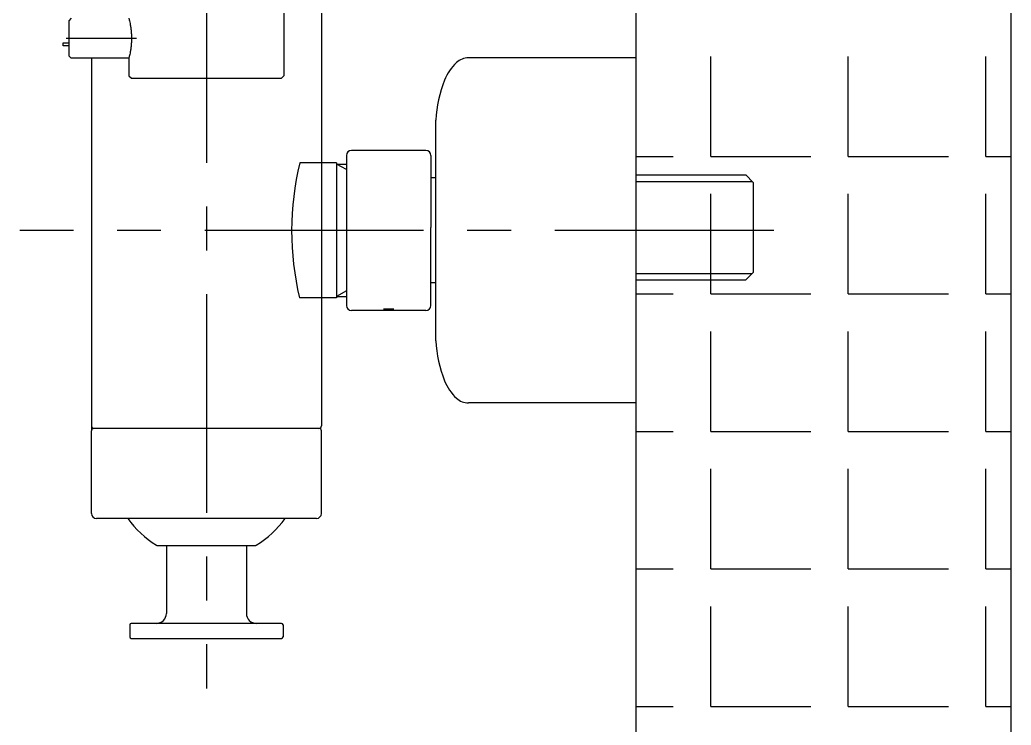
# Model space of a CAD drawing. Extents: x -5853 to -5433, y -3863 to -3269.
# Drawn here: x -5546.87 to -5507.23, y -3442.03 to -3413.81 of the extents above; entities that cross this region are included whole.
import ezdxf

# ---------------------------------------------------------------- set-up
doc = ezdxf.new("R2010")
doc.units = 0
doc.header["$LTSCALE"] = 7
doc.linetypes.add('CENTER', pattern=[2, 1.25, -0.25, 0.25, -0.25])
doc.layers.get('0').update_dxf_attribs({"color": 2, "linetype": 'CONTINUOUS'})
for name, color, linetype in [('CL', 1, 'CENTER'), ('D', 2, 'CONTINUOUS'), ('DWG', 7, 'CONTINUOUS'), ('HT', 3, 'CONTINUOUS')]:
    doc.layers.add(name, color=color, linetype=linetype)

msp = doc.modelspace()

# ---------------------------------------------------------------- linework, layer by layer
at = {"color": 7, "linetype": 'Continuous'}
for p, q in [((-5534.80959, -3409.3757), (-5534.80959, -3430.05571)), ((-5536.30959, -3411.1857), (-5536.30959, -3416.0457)), ((-5544.80959, -3413.7457), (-5544.90959, -3413.8457)), ((-5544.90959, -3413.8457), (-5544.90959, -3415.2457)), ((-5544.80959, -3415.3457), (-5544.90959, -3415.2457)), ((-5542.50959, -3415.3457), (-5544.80959, -3415.3457)), ((-5544.00959, -3415.3457), (-5544.00959, -3430.25571)), ((-5542.50959, -3415.3457), (-5542.50959, -3416.0457)), ((-5542.50959, -3416.0457), (-5542.40959, -3416.1457)), ((-5542.40959, -3416.1457), (-5536.40959, -3416.1457)), ((-5536.30959, -3416.0457), (-5536.40959, -3416.1457)), ((-5534.20959, -3419.53497), (-5535.67739, -3419.53497)), ((-5534.20959, -3419.5351), (-5534.20959, -3424.93485)), ((-5534.20959, -3419.59087), (-5533.80959, -3419.59087)), ((-5534.20959, -3424.93497), (-5535.68527, -3424.93497)), ((-5534.20959, -3424.87907), (-5533.80959, -3424.87907)), ((-5544.00959, -3430.41926), (-5544.00959, -3430.25571)), ((-5544.00959, -3433.55571), (-5544.00959, -3430.25571)), ((-5543.75456, -3430.15571), (-5543.90959, -3430.15571)), ((-5534.90959, -3430.15571), (-5543.90959, -3430.15571)), ((-5534.80959, -3430.41926), (-5534.80959, -3430.25571)), ((-5534.80959, -3433.55571), (-5534.80959, -3430.25571)), ((-5535.00959, -3433.75571), (-5543.80959, -3433.75571)), ((-5541.37593, -3434.83571), (-5537.44325, -3434.83571)), ((-5541.00959, -3434.83571), (-5541.00959, -3437.55571)), ((-5537.80959, -3434.83571), (-5537.80959, -3437.55571)), ((-5542.4752, -3438.01571), (-5542.4752, -3438.49571)), ((-5536.40398, -3437.95571), (-5542.4152, -3437.95571)), ((-5536.34398, -3438.01571), (-5536.34398, -3438.49571)), ((-5542.4152, -3438.55571), (-5536.40398, -3438.55571))]:
    msp.add_line(p, q, dxfattribs=at)
for p, q in [((-5545.1427, -3414.8457), (-5545.1427, -3414.7257)), ((-5545.1427, -3414.7257), (-5544.90959, -3414.7257)), ((-5544.90959, -3414.8457), (-5545.1427, -3414.8457)), ((-5532.32131, -3425.3757), (-5532.12131, -3425.3757)), ((-5532.10959, -3425.3757), (-5531.90959, -3425.3757))]:
    msp.add_line(p, q)
for centre, radius, start, end in [((-5543.90959, -3430.05571), 0.1, 180, 270), ((-5534.90959, -3430.05571), 0.1, 270, 0), ((-5543.90959, -3430.25571), 0.1, 90, 180), ((-5534.90959, -3430.25571), 0.1, 0, 90), ((-5543.80959, -3433.55571), 0.2, 180, 270), ((-5535.00959, -3433.55571), 0.2, 270, 0), ((-5539.40959, -3431.53571), 3.85, 215.213409, 238.74662), ((-5539.40959, -3431.53571), 3.85, 301.25338, 324.786591), ((-5541.37593, -3434.77571), 0.06, 238.74662, 270), ((-5537.44325, -3434.77571), 0.06, 270, 301.25338), ((-5541.40959, -3437.55571), 0.4, 270, 0.000001), ((-5537.40959, -3437.55571), 0.4, 180.000001, 270), ((-5542.4152, -3438.01571), 0.06, 90, 180), ((-5536.40398, -3438.01571), 0.06, 0, 90), ((-5542.4152, -3438.49571), 0.06, 180, 270), ((-5536.40398, -3438.49571), 0.06, 270, 0)]:
    msp.add_arc(centre, radius, start, end, dxfattribs=at)
msp.add_spline([(-5542.50959, -3413.7457), (-5542.50506, -3413.76343), (-5542.49225, -3413.81578), (-5542.47334, -3413.90028), (-5542.45164, -3414.01275), (-5542.43071, -3414.14928), (-5542.41439, -3414.30319), (-5542.40556, -3414.46926), (-5542.40601, -3414.63804), (-5542.41561, -3414.80285), (-5542.43228, -3414.9539), (-5542.45306, -3415.08672), (-5542.47434, -3415.19585), (-5542.49277, -3415.27782), (-5542.50521, -3415.32856), (-5542.50959, -3415.3457)], degree=3, dxfattribs=at)
at = {"layer": 'CL'}
for p, q in [((-5539.40959, -3382.78441), (-5539.40959, -3440.55571)), ((-5545.00959, -3414.5457), (-5542.20436, -3414.5457)), ((-5516.72553, -3422.23497), (-5546.86909, -3422.23497))]:
    msp.add_line(p, q, dxfattribs=at)
at = {"layer": 'D', "color": 0}
for p, q in [((-5522.23024, -3415.33497), (-5528.93048, -3415.33497)), ((-5522.23024, -3429.13497), (-5528.93048, -3429.13497))]:
    msp.add_line(p, q, dxfattribs=at)
at = {"layer": 'D', "color": 2}
for p, q in [((-5533.80959, -3419.79337, 15.7014), (-5534.20959, -3419.59087)), ((-5533.80959, -3424.65497), (-5534.20959, -3424.87907))]:
    msp.add_line(p, q, dxfattribs=at)
at = {"layer": 'D'}
for p, q in [((-5522.23024, -3420.2757), (-5517.58268, -3420.2757)), ((-5522.23024, -3423.9557), (-5517.58268, -3423.9557))]:
    msp.add_line(p, q, dxfattribs=at)
msp.add_arc((-5524.42795, -3422.25139), 11.57276, 166.424541, 193.408193, dxfattribs=at)
at = {"layer": 'DWG'}
for p, q in [((-5522.23024, -3429.13497), (-5522.23024, -3415.33497)), ((-5530.22849, -3426.64928), (-5530.22849, -3417.82065)), ((-5533.80959, -3419.23497), (-5533.80959, -3425.23497)), ((-5530.62854, -3419.03497), (-5533.60959, -3419.03497)), ((-5530.62854, -3419.03497), (-5531.90959, -3419.03497)), ((-5530.42854, -3419.23497), (-5530.42854, -3422.1157)), ((-5530.42854, -3419.23497), (-5530.42854, -3422.1157)), ((-5530.22849, -3420.13497), (-5530.42854, -3420.13497)), ((-5530.22849, -3420.13497), (-5530.42854, -3420.13497)), ((-5522.23024, -3420.0157), (-5517.84268, -3420.0157)), ((-5517.84268, -3420.0157), (-5517.54268, -3420.3157)), ((-5517.54268, -3420.3157), (-5517.54268, -3423.9157)), ((-5530.42854, -3425.23497), (-5530.42854, -3422.1157)), ((-5530.42854, -3425.23497), (-5530.42854, -3422.1157)), ((-5517.54268, -3423.9157), (-5517.84268, -3424.2157)), ((-5530.22849, -3424.33497), (-5530.42854, -3424.33497)), ((-5530.22849, -3424.33497), (-5530.42854, -3424.33497)), ((-5522.23024, -3424.2157), (-5517.84268, -3424.2157)), ((-5530.62854, -3425.43497), (-5533.60959, -3425.43497)), ((-5530.62854, -3425.43497), (-5531.90982, -3425.43497))]:
    msp.add_line(p, q, dxfattribs=at)
for centre, radius, start, end in [((-5528.93048, -3416.03497), 0.7, 90, 132.755659), ((-5528.11583, -3416.91607), 1.9, 132.755659, 158.639701), ((-5525.53172, -3417.99497), 4.7, 157.864743, 177.874493), ((-5533.60959, -3419.23497), 0.2, 90, 180), ((-5530.62854, -3419.23497), 0.2, 0, 90), ((-5530.62854, -3419.23497), 0.2, 360, 90), ((-5533.60959, -3425.23497), 0.2, 180, 270), ((-5530.62854, -3425.23497), 0.2, 270, 0), ((-5530.62854, -3425.23497), 0.2, 270, 360), ((-5525.53172, -3426.47497), 4.7, 182.125507, 202.135257), ((-5528.11583, -3427.55386), 1.9, 201.360299, 227.244341), ((-5528.93048, -3428.43497), 0.7, 227.244341, 270)]:
    msp.add_arc(centre, radius, start, end, dxfattribs=at)
at = {"layer": 'HT', "ltscale": 0.5}
for p, q in [((-5522.22849, -3817.74376), (-5522.22849, -3370.64376)), ((-5507.22849, -3824.14376), (-5507.22849, -3370.64376)), ((-5519.2405, -3419.27635), (-5519.2405, -3415.27635)), ((-5513.7405, -3419.27635), (-5513.7405, -3415.27635)), ((-5508.2405, -3419.27635), (-5508.2405, -3415.27635)), ((-5522.22849, -3419.27635), (-5520.7405, -3419.27635)), ((-5519.2405, -3419.27635), (-5515.2405, -3419.27635)), ((-5513.7405, -3419.27635), (-5509.7405, -3419.27635)), ((-5508.2405, -3419.27635), (-5507.22849, -3419.27635)), ((-5519.2405, -3424.77635), (-5519.2405, -3420.77635)), ((-5513.7405, -3424.77635), (-5513.7405, -3420.77635)), ((-5508.2405, -3424.77635), (-5508.2405, -3420.77635)), ((-5522.22849, -3424.77635), (-5520.7405, -3424.77635)), ((-5519.2405, -3424.77635), (-5515.2405, -3424.77635)), ((-5513.7405, -3424.77635), (-5509.7405, -3424.77635)), ((-5508.2405, -3424.77635), (-5507.22849, -3424.77635)), ((-5519.2405, -3430.27635), (-5519.2405, -3426.27635)), ((-5513.7405, -3430.27635), (-5513.7405, -3426.27635)), ((-5508.2405, -3430.27635), (-5508.2405, -3426.27635)), ((-5522.22849, -3430.27635), (-5520.7405, -3430.27635)), ((-5519.2405, -3430.27635), (-5515.2405, -3430.27635)), ((-5513.7405, -3430.27635), (-5509.7405, -3430.27635)), ((-5508.2405, -3430.27635), (-5507.22849, -3430.27635)), ((-5519.2405, -3435.77635), (-5519.2405, -3431.77635)), ((-5513.7405, -3435.77635), (-5513.7405, -3431.77635)), ((-5508.2405, -3435.77635), (-5508.2405, -3431.77635)), ((-5522.22849, -3435.77635), (-5520.7405, -3435.77635)), ((-5519.2405, -3435.77635), (-5515.2405, -3435.77635)), ((-5513.7405, -3435.77635), (-5509.7405, -3435.77635)), ((-5508.2405, -3435.77635), (-5507.22849, -3435.77635)), ((-5519.2405, -3441.27635), (-5519.2405, -3437.27635)), ((-5513.7405, -3441.27635), (-5513.7405, -3437.27635)), ((-5508.2405, -3441.27635), (-5508.2405, -3437.27635)), ((-5522.22849, -3441.27635), (-5520.7405, -3441.27635)), ((-5519.2405, -3441.27635), (-5515.2405, -3441.27635)), ((-5513.7405, -3441.27635), (-5509.7405, -3441.27635)), ((-5508.2405, -3441.27635), (-5507.22849, -3441.27635))]:
    msp.add_line(p, q, dxfattribs=at)

doc.saveas('drawing.dxf')
